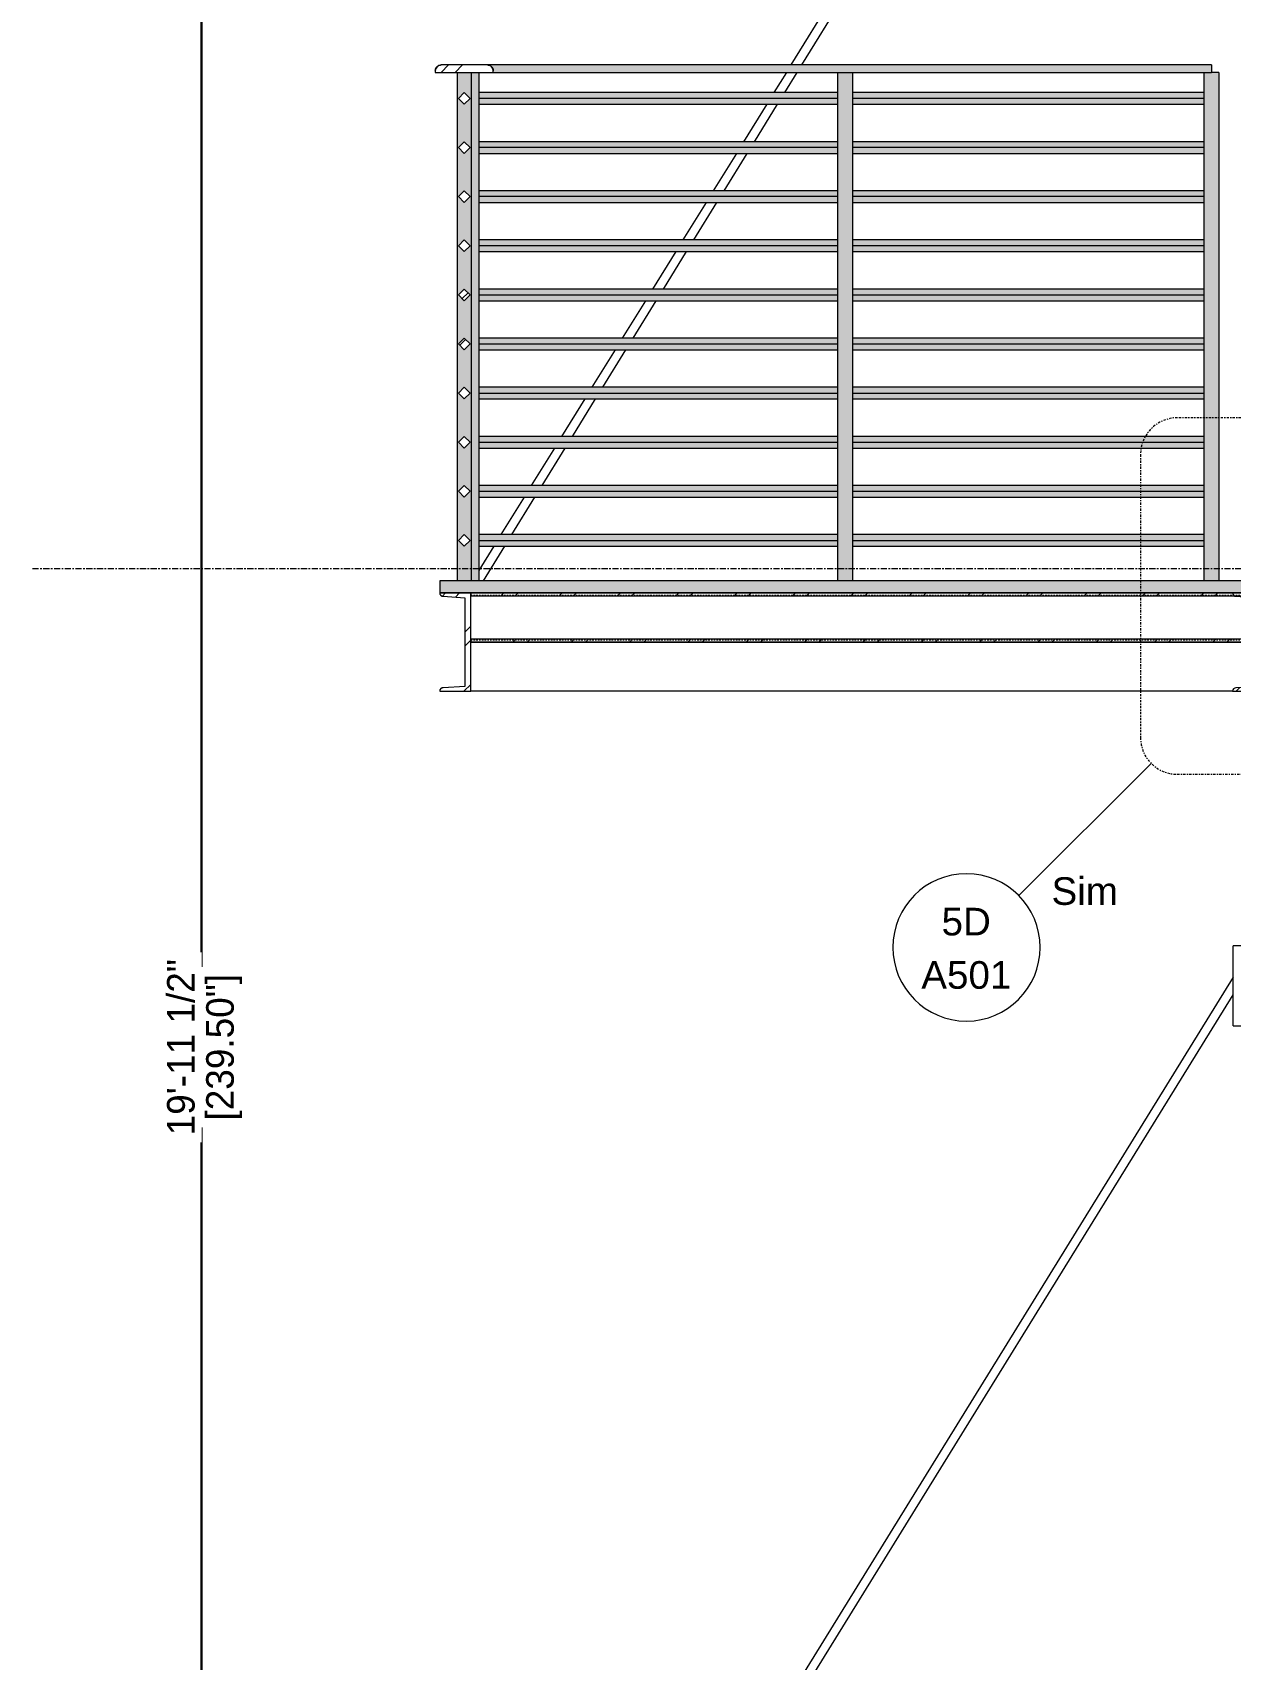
# Model space of a CAD drawing. Header units: inches. Extents: x -3960 to -3352, y -190 to 443.
# Drawn here: x -3959.5 to -3861.9, y 179.1 to 311.6 of the extents above; entities that cross this region are included whole.
import ezdxf

# ---------------------------------------------------------------- set-up
doc = ezdxf.new("R2010")
doc.units = ezdxf.units.IN
doc.header["$MEASUREMENT"] = 0
for name, pattern in [('Dash Dot 3_16_', [0.3125, 0.1875, -0.0625, 0, -0.0625]), ('Grid Line 1_2_', [0.875, 0.5, -0.125, 0.125, -0.125]), ('Hidden 1_8__2_', [0.1875, 0.125, -0.0625])]:
    doc.linetypes.add(name, pattern=pattern)
for name, color, linetype, lineweight in [('A-ANNO-DIMS-1', 211, 'Continuous', 30), ('A-ANNO-SYMB', 150, 'Continuous', 9), ('A-ANNO-SYMB-1', 150, 'Dash Dot 3_16_', 9), ('A-FLOR-4', 13, 'Continuous', 18), ('A-FLOR-6', 192, 'Continuous', 9), ('A-FLOR-HRAL', 11, 'Continuous', 9), ('A-FLOR-HRAL-1', 55, 'Continuous', 9), ('A-FLOR-HRAL-2', 254, 'Continuous', 9), ('A-FLOR-LEVL-1', 51, 'Grid Line 1_2_', 9), ('A-WALL-1', 55, 'Continuous', 9), ('A-WALL-6', 113, 'Continuous', 9), ('A-WALL-PATT-2', 45, 'Continuous', 9), ('S-BEAM', 12, 'Continuous', 9), ('S-BEAM-3', 45, 'Continuous', 9), ('S-BEAM-4', 55, 'Continuous', 9), ('S-BEAM-5', 55, 'Hidden 1_8__2_', 9)]:
    doc.layers.add(name, color=color, linetype=linetype, lineweight=lineweight)
doc.styles.add('Arial', font='arial.ttf', dxfattribs={"height": 2.25})
doc.styles.add('Century Gothic', font='ufonts.com_century-gothic.ttf', dxfattribs={"height": 2.25})
doc.dimstyles.new('OD__1_16__Tol__', dxfattribs={"dimscale": 12, "dimtxt": 2.349379, "dimasz": 0.25, "dimexe": 0.1875, "dimexo": 0.125, "dimgap": 0.03125, "dimtad": 1, "dimdec": 4, "dimrnd": 0.0625, "dimzin": 3, "dimdsep": 46, "dimlunit": 4, "dimtxsty": 'Century Gothic', "dimblk1": 'OBLIQUE', "dimblk2": 'OBLIQUE', "dimsah": 1, "dimcen": 0.09, "dimdle": 0.1875, "dimazin": 0, "dimtfac": 1, "dimtdec": 4, "dimtix": 1, "dimtmove": 0, "dimatfit": 3, "dimfxl": 1, "dimtvp": 1, "dimtfill": 1, "dimfrac": 2, "dimtolj": 1, "dimtzin": 0, "dimlwd": 30, "dimlwe": 30, "dimarcsym": 2})
pattern_1 = [(45, (-3769.654, 146.633), (-2.37588, 2.37588), []), (45, (-3769.654, 150.233), (-2.37588, 2.37588), [])]

# ---------------------------------------------------------------- blocks, each defined once
blk = doc.blocks.new('Railing - Baluster_01-2700443-WALL SECTION - RAMP - NORTH WALL')
at = {"layer": 'A-FLOR-HRAL-2'}
blk.add_hatch(color=256, dxfattribs=at).paths.add_polyline_path([(-3862.88, 267), (-3862.88, 308.4), (-3864.06, 308.4), (-3864.06, 267)], flags=0)
at = {"layer": 'A-FLOR-HRAL-1'}
for p, q in [((-3864.06, 267), (-3864.06, 308.4)), ((-3862.88, 308.4), (-3863.47, 308.4)), ((-3862.88, 308.4), (-3862.88, 267))]:
    blk.add_line(p, q, dxfattribs=at)
blk = doc.blocks.new('Railing - Baluster_01-V13-WALL SECTION - RAMP - NORTH WALL')
at = {"layer": 'A-FLOR-HRAL-2'}
blk.add_hatch(color=256, dxfattribs=at).paths.add_polyline_path([(-3923.18, 267), (-3923.18, 308.4), (-3923.77, 308.4), (-3923.77, 267), (-3923.24, 267)], flags=0)
at = {"layer": 'A-FLOR-HRAL-1'}
blk.add_line((-3923.18, 308.4), (-3923.18, 267), dxfattribs=at)
blk = doc.blocks.new('Railing - Baluster_01-V14-WALL SECTION - RAMP - NORTH WALL')
at = {"layer": 'A-FLOR-HRAL-2'}
blk.add_hatch(color=256, dxfattribs=at).paths.add_polyline_path([(-3892.74, 267), (-3892.74, 308.4), (-3893.92, 308.4), (-3893.92, 267)], flags=0)
at = {"layer": 'A-FLOR-HRAL-1'}
for p, q in [((-3893.92, 267), (-3893.92, 308.4)), ((-3892.74, 308.4), (-3892.74, 267))]:
    blk.add_line(p, q, dxfattribs=at)
blk = doc.blocks.new('Railing - Baluster_01-V15-WALL SECTION - RAMP - NORTH WALL')
at = {"layer": 'A-FLOR-HRAL-2'}
h = blk.add_hatch(color=256, dxfattribs=at)
h.paths.add_polyline_path([(-3924.95, 267), (-3923.77, 267), (-3923.77, 308.4), (-3924.95, 308.4), (-3924.95, 267.16)], flags=0)
h.paths.add_polyline_path([(-3924.36, 269.8), (-3924.83, 270.28), (-3924.36, 270.75), (-3923.89, 270.28), (-3924.19, 269.97)], flags=0)
h.paths.add_polyline_path([(-3924.36, 273.8), (-3924.83, 274.28), (-3924.36, 274.75), (-3923.89, 274.28), (-3924.19, 273.97)], flags=0)
h.paths.add_polyline_path([(-3924.36, 277.8), (-3924.83, 278.28), (-3924.36, 278.75), (-3923.89, 278.28), (-3924.19, 277.97)], flags=0)
h.paths.add_polyline_path([(-3924.36, 281.8), (-3924.83, 282.28), (-3924.36, 282.75), (-3923.89, 282.28), (-3924.19, 281.97)], flags=0)
h.paths.add_polyline_path([(-3924.36, 285.8), (-3924.83, 286.28), (-3924.36, 286.75), (-3923.89, 286.28), (-3924.19, 285.97)], flags=0)
h.paths.add_polyline_path([(-3924.36, 289.8), (-3924.83, 290.28), (-3924.36, 290.75), (-3923.89, 290.28), (-3924.19, 289.97)], flags=0)
h.paths.add_polyline_path([(-3924.36, 293.8), (-3924.83, 294.28), (-3924.36, 294.75), (-3923.89, 294.28), (-3924.19, 293.97)], flags=0)
h.paths.add_polyline_path([(-3924.36, 297.8), (-3924.83, 298.28), (-3924.36, 298.75), (-3923.89, 298.28), (-3924.19, 297.97)], flags=0)
h.paths.add_polyline_path([(-3924.36, 301.8), (-3924.83, 302.28), (-3924.36, 302.75), (-3923.89, 302.28), (-3924.19, 301.97)], flags=0)
h.paths.add_polyline_path([(-3924.36, 305.8), (-3924.83, 306.28), (-3924.36, 306.75), (-3923.89, 306.28), (-3924.19, 305.97)], flags=0)
at = {"layer": 'A-FLOR-HRAL-1'}
for p, q in [((-3924.95, 308.4), (-3924.95, 267)), ((-3923.77, 267), (-3923.77, 308.4))]:
    blk.add_line(p, q, dxfattribs=at)
blk = doc.blocks.new('Railing - Railing-3280392-WALL SECTION - RAMP - NORTH WALL')
at = {"layer": 'A-FLOR-HRAL'}
h = blk.add_hatch(dxfattribs=at)
h.set_pattern_fill('FP_11', color=256, style=0, pattern_type=2)
h.set_pattern_definition(pattern_1)
h.paths.add_polyline_path([(-3923.18, 308.4), (-3922, 308.4), (-3922, 308.53), (-3922.14, 308.86), (-3922.47, 309), (-3926.25, 309), (-3926.59, 308.86), (-3926.72, 308.53), (-3926.72, 308.4), (-3923.77, 308.4)], flags=0)
h = blk.add_hatch(dxfattribs=at)
h.set_pattern_fill('FP_11', color=256, style=0, pattern_type=2)
h.set_pattern_definition(pattern_1)
h.paths.add_polyline_path([(-3924.36, 289.8), (-3923.89, 290.28), (-3924.36, 290.75), (-3924.83, 290.28)], flags=0)
h = blk.add_hatch(dxfattribs=at)
h.set_pattern_fill('FP_11', color=256, style=0, pattern_type=2)
h.set_pattern_definition(pattern_1)
h.paths.add_polyline_path([(-3924.36, 285.8), (-3923.89, 286.28), (-3924.36, 286.75), (-3924.83, 286.28)], flags=0)
at = {"layer": 'A-FLOR-HRAL-2'}
for points in [[(-3897.38, 308.53), (-3863.47, 308.53), (-3863.47, 309), (-3922.47, 309), (-3922.35, 308.98), (-3922.24, 308.94), (-3922.14, 308.86), (-3922.06, 308.76), (-3922.02, 308.65), (-3922, 308.53), (-3897.42, 308.53)], [(-3864.06, 308.4), (-3863.47, 308.4), (-3863.47, 308.53), (-3922, 308.53), (-3922, 308.4), (-3868.29, 308.4)]]:
    blk.add_hatch(color=256, dxfattribs=at).paths.add_polyline_path(points, flags=0)
h = blk.add_hatch(color=256, dxfattribs=at)
h.paths.add_polyline_path([(-3923.18, 306.28), (-3893.92, 306.28), (-3893.92, 306.75), (-3923.18, 306.75)], flags=0)
h.paths.add_polyline_path([(-3864.06, 306.28), (-3864.06, 306.75), (-3892.74, 306.75), (-3892.74, 306.28), (-3868.29, 306.28)], flags=0)
h = blk.add_hatch(color=256, dxfattribs=at)
h.paths.add_polyline_path([(-3892.74, 305.8), (-3864.06, 305.8), (-3864.06, 306.28), (-3892.74, 306.28)], flags=0)
h.paths.add_polyline_path([(-3901.82, 305.8), (-3893.92, 305.8), (-3893.92, 306.28), (-3923.18, 306.28), (-3923.18, 305.8)], flags=0)
h = blk.add_hatch(color=256, dxfattribs=at)
h.paths.add_polyline_path([(-3892.74, 302.28), (-3864.06, 302.28), (-3864.06, 302.75), (-3892.74, 302.75)], flags=0)
h.paths.add_polyline_path([(-3901.9, 302.28), (-3893.92, 302.28), (-3893.92, 302.75), (-3923.18, 302.75), (-3923.18, 302.28)], flags=0)
h = blk.add_hatch(color=256, dxfattribs=at)
h.paths.add_polyline_path([(-3868.29, 301.8), (-3864.06, 301.8), (-3864.06, 302.28), (-3892.74, 302.28), (-3892.74, 301.8)], flags=0)
h.paths.add_polyline_path([(-3902.19, 301.8), (-3893.92, 301.8), (-3893.92, 302.28), (-3923.18, 302.28), (-3923.18, 301.8)], flags=0)
h = blk.add_hatch(color=256, dxfattribs=at)
h.paths.add_polyline_path([(-3903.5, 298.28), (-3893.92, 298.28), (-3893.92, 298.75), (-3923.18, 298.75), (-3923.18, 298.28), (-3903.52, 298.28)], flags=0)
h.paths.add_polyline_path([(-3864.06, 298.28), (-3864.06, 298.75), (-3892.74, 298.75), (-3892.74, 298.28), (-3868.29, 298.28)], flags=0)
h = blk.add_hatch(color=256, dxfattribs=at)
h.paths.add_polyline_path([(-3868.29, 297.8), (-3864.06, 297.8), (-3864.06, 298.28), (-3892.74, 298.28), (-3892.74, 297.8)], flags=0)
h.paths.add_polyline_path([(-3923.18, 297.8), (-3893.92, 297.8), (-3893.92, 298.28), (-3923.18, 298.28)], flags=0)
h = blk.add_hatch(color=256, dxfattribs=at)
h.paths.add_polyline_path([(-3905.97, 294.28), (-3893.92, 294.28), (-3893.92, 294.75), (-3923.18, 294.75), (-3923.18, 294.28), (-3905.98, 294.28)], flags=0)
h.paths.add_polyline_path([(-3864.06, 294.28), (-3864.06, 294.75), (-3892.74, 294.75), (-3892.74, 294.28), (-3868.29, 294.28)], flags=0)
h = blk.add_hatch(color=256, dxfattribs=at)
h.paths.add_polyline_path([(-3864.06, 293.8), (-3864.06, 294.28), (-3892.74, 294.28), (-3892.74, 293.8), (-3868.29, 293.8)], flags=0)
h.paths.add_polyline_path([(-3907.13, 293.8), (-3893.92, 293.8), (-3893.92, 294.28), (-3923.18, 294.28), (-3923.18, 293.8)], flags=0)
h = blk.add_hatch(color=256, dxfattribs=at)
h.paths.add_polyline_path([(-3868.29, 290.28), (-3864.06, 290.28), (-3864.06, 290.75), (-3892.74, 290.75), (-3892.74, 290.28)], flags=0)
h.paths.add_polyline_path([(-3923.18, 290.28), (-3893.92, 290.28), (-3893.92, 290.75), (-3923.18, 290.75)], flags=0)
h = blk.add_hatch(color=256, dxfattribs=at)
h.paths.add_polyline_path([(-3864.06, 289.8), (-3864.06, 290.28), (-3892.74, 290.28), (-3892.74, 289.8), (-3868.29, 289.8)], flags=0)
h.paths.add_polyline_path([(-3909.6, 289.8), (-3893.92, 289.8), (-3893.92, 290.28), (-3923.18, 290.28), (-3923.18, 289.8)], flags=0)
h = blk.add_hatch(color=256, dxfattribs=at)
h.paths.add_polyline_path([(-3868.29, 286.28), (-3864.06, 286.28), (-3864.06, 286.75), (-3892.74, 286.75), (-3892.74, 286.28)], flags=0)
h.paths.add_polyline_path([(-3923.18, 286.28), (-3893.92, 286.28), (-3893.92, 286.75), (-3923.18, 286.75)], flags=0)
h = blk.add_hatch(color=256, dxfattribs=at)
h.paths.add_polyline_path([(-3864.06, 285.8), (-3864.06, 286.28), (-3892.74, 286.28), (-3892.74, 285.8), (-3868.29, 285.8)], flags=0)
h.paths.add_polyline_path([(-3912.07, 285.8), (-3893.92, 285.8), (-3893.92, 286.28), (-3923.18, 286.28), (-3923.18, 285.8)], flags=0)
h = blk.add_hatch(color=256, dxfattribs=at)
h.paths.add_polyline_path([(-3913.38, 282.28), (-3893.92, 282.28), (-3893.92, 282.75), (-3923.18, 282.75), (-3923.18, 282.28), (-3913.39, 282.28)], flags=0)
h.paths.add_polyline_path([(-3864.06, 282.28), (-3864.06, 282.75), (-3892.74, 282.75), (-3892.74, 282.28), (-3868.29, 282.28)], flags=0)
h = blk.add_hatch(color=256, dxfattribs=at)
h.paths.add_polyline_path([(-3913.68, 281.8), (-3893.92, 281.8), (-3893.92, 282.28), (-3923.18, 282.28), (-3923.18, 281.8), (-3913.68, 281.8)], flags=0)
h.paths.add_polyline_path([(-3864.06, 281.8), (-3864.06, 282.28), (-3892.74, 282.28), (-3892.74, 281.8), (-3868.29, 281.8)], flags=0)
h = blk.add_hatch(color=256, dxfattribs=at)
h.paths.add_polyline_path([(-3868.29, 278.28), (-3864.06, 278.28), (-3864.06, 278.75), (-3892.74, 278.75), (-3892.74, 278.28)], flags=0)
h.paths.add_polyline_path([(-3923.18, 278.28), (-3893.92, 278.28), (-3893.92, 278.75), (-3923.18, 278.75)], flags=0)
h = blk.add_hatch(color=256, dxfattribs=at)
h.paths.add_polyline_path([(-3864.06, 277.8), (-3864.06, 278.28), (-3892.74, 278.28), (-3892.74, 277.8), (-3868.29, 277.8)], flags=0)
h.paths.add_polyline_path([(-3917.01, 277.8), (-3893.92, 277.8), (-3893.92, 278.28), (-3923.18, 278.28), (-3923.18, 277.8)], flags=0)
h = blk.add_hatch(color=256, dxfattribs=at)
h.paths.add_polyline_path([(-3868.29, 274.28), (-3864.06, 274.28), (-3864.06, 274.75), (-3892.74, 274.75), (-3892.74, 274.28)], flags=0)
h.paths.add_polyline_path([(-3919.19, 274.28), (-3893.92, 274.28), (-3893.92, 274.75), (-3923.18, 274.75), (-3923.18, 274.28)], flags=0)
h = blk.add_hatch(color=256, dxfattribs=at)
h.paths.add_polyline_path([(-3864.06, 273.8), (-3864.06, 274.28), (-3892.74, 274.28), (-3892.74, 273.8), (-3868.29, 273.8)], flags=0)
h.paths.add_polyline_path([(-3923.18, 273.8), (-3893.92, 273.8), (-3893.92, 274.28), (-3923.18, 274.28)], flags=0)
h = blk.add_hatch(color=256, dxfattribs=at)
h.paths.add_polyline_path([(-3868.29, 270.28), (-3864.06, 270.28), (-3864.06, 270.75), (-3892.74, 270.75), (-3892.74, 270.28)], flags=0)
h.paths.add_polyline_path([(-3923.18, 270.28), (-3893.92, 270.28), (-3893.92, 270.75), (-3923.18, 270.75)], flags=0)
h = blk.add_hatch(color=256, dxfattribs=at)
h.paths.add_polyline_path([(-3864.06, 269.8), (-3864.06, 270.28), (-3892.74, 270.28), (-3892.74, 269.8), (-3868.29, 269.8)], flags=0)
h.paths.add_polyline_path([(-3921.95, 269.8), (-3893.92, 269.8), (-3893.92, 270.28), (-3923.18, 270.28), (-3923.18, 269.8)], flags=0)
at = {"layer": 'A-FLOR-HRAL'}
for p, q in [((-3922.47, 309), (-3926.25, 309)), ((-3926.72, 308.53), (-3926.72, 308.4)), ((-3926.72, 308.4), (-3922, 308.4)), ((-3922, 308.4), (-3922, 308.53)), ((-3924.36, 306.75), (-3924.83, 306.28)), ((-3924.83, 306.28), (-3924.36, 305.8)), ((-3923.89, 306.28), (-3924.36, 306.75)), ((-3924.36, 305.8), (-3923.89, 306.28)), ((-3924.36, 302.75), (-3924.83, 302.28)), ((-3924.83, 302.28), (-3924.36, 301.8)), ((-3923.89, 302.28), (-3924.36, 302.75)), ((-3924.36, 301.8), (-3923.89, 302.28)), ((-3924.36, 298.75), (-3924.83, 298.28)), ((-3924.83, 298.28), (-3924.36, 297.8)), ((-3923.89, 298.28), (-3924.36, 298.75)), ((-3924.36, 297.8), (-3923.89, 298.28)), ((-3924.36, 294.75), (-3924.83, 294.28)), ((-3924.83, 294.28), (-3924.36, 293.8)), ((-3923.89, 294.28), (-3924.36, 294.75)), ((-3924.36, 293.8), (-3923.89, 294.28)), ((-3924.36, 290.75), (-3924.83, 290.28)), ((-3924.83, 290.28), (-3924.36, 289.8)), ((-3923.89, 290.28), (-3924.36, 290.75)), ((-3924.36, 289.8), (-3923.89, 290.28)), ((-3924.36, 286.75), (-3924.83, 286.28)), ((-3924.83, 286.28), (-3924.36, 285.8)), ((-3923.89, 286.28), (-3924.36, 286.75)), ((-3924.36, 285.8), (-3923.89, 286.28)), ((-3924.36, 282.75), (-3924.83, 282.28)), ((-3924.83, 282.28), (-3924.36, 281.8)), ((-3923.89, 282.28), (-3924.36, 282.75)), ((-3924.36, 281.8), (-3923.89, 282.28)), ((-3924.36, 278.75), (-3924.83, 278.28)), ((-3924.83, 278.28), (-3924.36, 277.8)), ((-3923.89, 278.28), (-3924.36, 278.75)), ((-3924.36, 277.8), (-3923.89, 278.28)), ((-3924.36, 274.75), (-3924.83, 274.28)), ((-3923.89, 274.28), (-3924.36, 274.75)), ((-3924.83, 274.28), (-3924.36, 273.8)), ((-3924.36, 273.8), (-3923.89, 274.28)), ((-3924.36, 270.75), (-3924.83, 270.28)), ((-3923.89, 270.28), (-3924.36, 270.75)), ((-3924.83, 270.28), (-3924.36, 269.8)), ((-3924.36, 269.8), (-3923.89, 270.28))]:
    blk.add_line(p, q, dxfattribs=at)
for centre, start, end in [((-3926.25, 308.53), 90, 180), ((-3922.47, 308.53), 0, 90)]:
    blk.add_arc(centre, 0.472, start, end, dxfattribs=at)
at = {"layer": 'A-FLOR-HRAL-1'}
for p, q in [((-3863.47, 309), (-3922.47, 309)), ((-3863.47, 309), (-3863.47, 308.53)), ((-3922, 308.4), (-3863.47, 308.4)), ((-3863.47, 308.53), (-3863.47, 308.4)), ((-3893.92, 306.75), (-3923.18, 306.75)), ((-3893.92, 306.28), (-3923.18, 306.28)), ((-3864.06, 306.75), (-3892.74, 306.75)), ((-3864.06, 306.28), (-3892.74, 306.28)), ((-3923.18, 305.8), (-3893.92, 305.8)), ((-3892.74, 305.8), (-3864.06, 305.8)), ((-3893.92, 302.75), (-3923.18, 302.75)), ((-3893.92, 302.28), (-3923.18, 302.28)), ((-3864.06, 302.75), (-3892.74, 302.75)), ((-3864.06, 302.28), (-3892.74, 302.28)), ((-3923.18, 301.8), (-3893.92, 301.8)), ((-3892.74, 301.8), (-3864.06, 301.8)), ((-3893.92, 298.75), (-3923.18, 298.75)), ((-3893.92, 298.28), (-3923.18, 298.28)), ((-3864.06, 298.75), (-3892.74, 298.75)), ((-3864.06, 298.28), (-3892.74, 298.28)), ((-3923.18, 297.8), (-3893.92, 297.8)), ((-3892.74, 297.8), (-3864.06, 297.8)), ((-3893.92, 294.75), (-3923.18, 294.75)), ((-3893.92, 294.28), (-3923.18, 294.28)), ((-3864.06, 294.75), (-3892.74, 294.75)), ((-3864.06, 294.28), (-3892.74, 294.28)), ((-3923.18, 293.8), (-3893.92, 293.8)), ((-3892.74, 293.8), (-3864.06, 293.8)), ((-3893.92, 290.75), (-3923.18, 290.75)), ((-3923.18, 290.28), (-3893.92, 290.28)), ((-3864.06, 290.75), (-3892.74, 290.75)), ((-3892.74, 290.28), (-3864.06, 290.28)), ((-3923.18, 289.8), (-3893.92, 289.8)), ((-3892.74, 289.8), (-3864.06, 289.8)), ((-3893.92, 286.75), (-3923.18, 286.75)), ((-3923.18, 286.28), (-3893.92, 286.28)), ((-3864.06, 286.75), (-3892.74, 286.75)), ((-3892.74, 286.28), (-3864.06, 286.28)), ((-3923.18, 285.8), (-3893.92, 285.8)), ((-3892.74, 285.8), (-3864.06, 285.8)), ((-3893.92, 282.75), (-3923.18, 282.75)), ((-3923.18, 282.28), (-3893.92, 282.28)), ((-3864.06, 282.75), (-3892.74, 282.75)), ((-3892.74, 282.28), (-3864.06, 282.28)), ((-3923.18, 281.8), (-3893.92, 281.8)), ((-3892.74, 281.8), (-3864.06, 281.8)), ((-3893.92, 278.75), (-3923.18, 278.75)), ((-3923.18, 278.28), (-3893.92, 278.28)), ((-3864.06, 278.75), (-3892.74, 278.75)), ((-3892.74, 278.28), (-3864.06, 278.28)), ((-3923.18, 277.8), (-3893.92, 277.8)), ((-3892.74, 277.8), (-3864.06, 277.8)), ((-3893.92, 274.75), (-3923.18, 274.75)), ((-3864.06, 274.75), (-3892.74, 274.75)), ((-3923.18, 274.28), (-3893.92, 274.28)), ((-3923.18, 273.8), (-3893.92, 273.8)), ((-3892.74, 274.28), (-3864.06, 274.28)), ((-3892.74, 273.8), (-3864.06, 273.8)), ((-3893.92, 270.75), (-3923.18, 270.75)), ((-3864.06, 270.75), (-3892.74, 270.75)), ((-3923.18, 270.28), (-3893.92, 270.28)), ((-3923.18, 269.8), (-3893.92, 269.8)), ((-3892.74, 270.28), (-3864.06, 270.28)), ((-3892.74, 269.8), (-3864.06, 269.8))]:
    blk.add_line(p, q, dxfattribs=at)
for points, knots in [([(-3926.72, 308.53), (-3926.72, 308.57), (-3926.72, 308.63), (-3926.69, 308.71), (-3926.66, 308.76), (-3926.63, 308.81), (-3926.61, 308.84), (-3926.58, 308.87), (-3926.54, 308.9), (-3926.5, 308.93), (-3926.46, 308.95), (-3926.42, 308.97), (-3926.35, 308.99), (-3926.29, 309), (-3926.25, 309)], [0, 0, 0, 0, 0.166667, 0.25, 0.333333, 0.416667, 0.458333, 0.5, 0.583333, 0.666667, 0.708333, 0.75, 0.833333, 1, 1, 1, 1]), ([(-3922.47, 309), (-3922.43, 309), (-3922.37, 308.99), (-3922.29, 308.97), (-3922.24, 308.94), (-3922.21, 308.92), (-3922.18, 308.9), (-3922.14, 308.87), (-3922.12, 308.84), (-3922.09, 308.81), (-3922.06, 308.76), (-3922.03, 308.71), (-3922.01, 308.63), (-3922, 308.57), (-3922, 308.53)], [0, 0, 0, 0, 0.166667, 0.25, 0.333333, 0.375, 0.416667, 0.5, 0.541667, 0.583333, 0.666667, 0.75, 0.833333, 1, 1, 1, 1])]:
    blk.add_open_spline(points, degree=3, knots=knots, dxfattribs=at)
for name in ['Railing - Baluster_01-V15-WALL SECTION - RAMP - NORTH WALL', 'Railing - Baluster_01-V13-WALL SECTION - RAMP - NORTH WALL', 'Railing - Baluster_01-V14-WALL SECTION - RAMP - NORTH WALL', 'Railing - Baluster_01-2700443-WALL SECTION - RAMP - NORTH WALL']:
    blk.add_blockref(name, (0, 0))
blk = doc.blocks.new('Walls 6 - Walls 1-3280336-WALL SECTION - RAMP - NORTH WALL')
at = {"layer": 'S-BEAM-4'}
for p, q in [((-3860.22, 369.25), (-3862.1, 369.25)), ((-3862.1, 366), (-3862.1, 369.25)), ((-3862.1, 366.71), (-3897.75, 309)), ((-3862.1, 362.75), (-3862.1, 366)), ((-3896.86, 309), (-3862.1, 365.28)), ((-3862.1, 362.75), (-3860.22, 362.75)), ((-3898.11, 308.4), (-3899.13, 306.75)), ((-3898.25, 306.75), (-3897.23, 308.4)), ((-3899.72, 305.8), (-3901.61, 302.75)), ((-3900.72, 302.75), (-3898.84, 305.8)), ((-3902.19, 301.8), (-3904.08, 298.75)), ((-3903.19, 298.75), (-3901.31, 301.8)), ((-3904.66, 297.8), (-3906.55, 294.75)), ((-3905.66, 294.75), (-3903.78, 297.8)), ((-3907.13, 293.8), (-3909.02, 290.75)), ((-3908.14, 290.75), (-3906.25, 293.8)), ((-3909.6, 289.8), (-3911.49, 286.75)), ((-3910.61, 286.75), (-3908.72, 289.8)), ((-3912.07, 285.8), (-3913.96, 282.75)), ((-3913.08, 282.75), (-3911.19, 285.8)), ((-3914.54, 281.8), (-3916.43, 278.75)), ((-3915.55, 278.75), (-3913.66, 281.8)), ((-3917.01, 277.8), (-3918.9, 274.75)), ((-3918.02, 274.75), (-3916.13, 277.8)), ((-3919.48, 273.8), (-3921.37, 270.75)), ((-3920.49, 270.75), (-3918.6, 273.8)), ((-3921.95, 269.8), (-3923.18, 267.82)), ((-3922.8, 267), (-3921.07, 269.8))]:
    blk.add_line(p, q, dxfattribs=at)
blk = doc.blocks.new('Walls 10 - Walls 3-3280360-WALL SECTION - RAMP - NORTH WALL')
at = {"layer": 'A-WALL-PATT-2'}
h = blk.add_hatch(dxfattribs=at)
h.set_pattern_fill('FP_11', color=256, style=0, pattern_type=2)
h.set_pattern_definition(pattern_1)
h.paths.add_polyline_path([(-3926.36, 258), (-3923.83, 258), (-3923.83, 266), (-3926.36, 266), (-3926.28, 265.81), (-3926.09, 265.73), (-3924.32, 265.61), (-3924.32, 258.39), (-3926.09, 258.27), (-3926.28, 258.19)], flags=0)
h = blk.add_hatch(dxfattribs=at)
h.set_pattern_fill('FP_11', color=256, style=0, pattern_type=2)
h.set_pattern_definition(pattern_1)
h.paths.add_polyline_path([(-3861.75, 258), (-3860.22, 258), (-3860.22, 258.36), (-3861.48, 258.27), (-3861.68, 258.19)], flags=0)
h.paths.add_polyline_path([(-3860.22, 265.64), (-3860.22, 265.76), (-3861.55, 265.76), (-3861.48, 265.73)], flags=0)
h.paths.add_polyline_path([(-3861.73, 265.98), (-3860.22, 265.98), (-3860.22, 266), (-3861.75, 265.99), (-3861.75, 265.98)], flags=0)
at = {"layer": 'A-WALL-1'}
blk.add_line((-3861.75, 258), (-3923.83, 258), dxfattribs=at)
for points, knots in [([(-3926.36, 266), (-3926.36, 265.98), (-3926.36, 265.94), (-3926.34, 265.9), (-3926.33, 265.86), (-3926.31, 265.84), (-3926.29, 265.82), (-3926.28, 265.8), (-3926.26, 265.79), (-3926.24, 265.77), (-3926.22, 265.76), (-3926.19, 265.75), (-3926.15, 265.73), (-3926.11, 265.73), (-3926.09, 265.73)], [-1, -1, -1, -1, -0.833333, -0.75, -0.666667, -0.583333, -0.541667, -0.5, -0.416667, -0.375, -0.333333, -0.25, -0.166667, 0, 0, 0, 0]), ([(-3926.09, 258.27), (-3926.11, 258.27), (-3926.15, 258.27), (-3926.19, 258.25), (-3926.22, 258.24), (-3926.24, 258.23), (-3926.26, 258.21), (-3926.28, 258.2), (-3926.29, 258.18), (-3926.31, 258.16), (-3926.33, 258.14), (-3926.34, 258.1), (-3926.36, 258.06), (-3926.36, 258.02), (-3926.36, 258)], [-1, -1, -1, -1, -0.833333, -0.75, -0.666667, -0.625, -0.583333, -0.5, -0.458333, -0.416667, -0.333333, -0.25, -0.166667, 0, 0, 0, 0])]:
    blk.add_open_spline(points, degree=3, knots=knots, dxfattribs=at)
at = {"layer": 'A-WALL-6'}
for p, q in [((-3923.83, 266), (-3926.36, 266)), ((-3926.09, 265.73), (-3924.32, 265.61)), ((-3924.32, 265.61), (-3924.32, 258.39)), ((-3923.83, 258), (-3923.83, 266)), ((-3859.22, 266), (-3861.75, 266)), ((-3861.48, 265.73), (-3859.71, 265.61)), ((-3859.71, 265.61), (-3859.71, 258.39)), ((-3859.22, 258), (-3859.22, 266)), ((-3926.36, 258), (-3923.83, 258)), ((-3924.32, 258.39), (-3926.09, 258.27)), ((-3861.75, 258), (-3859.22, 258)), ((-3859.71, 258.39), (-3861.48, 258.27))]:
    blk.add_line(p, q, dxfattribs=at)
for centre, start, end in [((-3926.09, 266), 180, 270), ((-3861.48, 266), 180, 270), ((-3926.09, 258), 90, 180), ((-3861.48, 258), 90, 180)]:
    blk.add_arc(centre, 0.273, start, end, dxfattribs=at)
blk = doc.blocks.new('CISC HSS Rectangular_CSA G40_21_ - HS102x51x4_8-3284483-WALL SECTION - RAMP - NORTH WALL')
at = {"layer": 'S-BEAM-3'}
h = blk.add_hatch(dxfattribs=at)
h.set_pattern_fill('FP_11', color=256, style=0, pattern_type=2)
h.set_pattern_definition(pattern_1)
h.paths.add_polyline_path([(-3923.83, 262.02), (-3859.97, 262.02), (-3859.97, 262.24), (-3923.83, 262.24), (-3923.83, 262.19)], flags=0)
h.paths.add_polyline_path([(-3918.59, 265.76), (-3859.97, 265.76), (-3859.97, 265.98), (-3923.83, 265.98), (-3923.83, 265.76), (-3922.79, 265.76)], flags=0)
at = {"layer": 'S-BEAM'}
for p, q in [((-3859.72, 265.98), (-3923.83, 265.98)), ((-3923.83, 265.98), (-3923.83, 265.76)), ((-3923.83, 265.76), (-3859.72, 265.76)), ((-3859.72, 265.76), (-3859.72, 265.98)), ((-3859.72, 262.24), (-3923.83, 262.24)), ((-3923.83, 262.24), (-3923.83, 262.02)), ((-3923.83, 262.02), (-3859.72, 262.02)), ((-3859.72, 262.02), (-3859.72, 262.24))]:
    blk.add_line(p, q, dxfattribs=at)
at = {"layer": 'S-BEAM-4'}
for p, q in [((-3859.72, 266), (-3923.83, 266)), ((-3923.83, 265.99), (-3923.83, 266)), ((-3923.83, 262), (-3923.83, 262.01)), ((-3923.83, 262), (-3859.72, 262))]:
    blk.add_line(p, q, dxfattribs=at)
at = {"layer": 'S-BEAM-5'}
for p, q in [((-3923.83, 265.81), (-3859.72, 265.81)), ((-3923.83, 262.19), (-3859.72, 262.19))]:
    blk.add_line(p, q, dxfattribs=at)
blk = doc.blocks.new('Walls 81 - Walls 1-3288223-WALL SECTION - RAMP - NORTH WALL')
at = {"layer": 'S-BEAM-4'}
for p, q in [((-3860.22, 237.25), (-3861.72, 237.25)), ((-3861.72, 234), (-3861.72, 237.25)), ((-3861.72, 234.71), (-3923.8, 134.18)), ((-3923.16, 133.79), (-3861.72, 233.28)), ((-3861.72, 230.75), (-3861.72, 234)), ((-3861.72, 230.75), (-3860.22, 230.75)), ((-3923.48, 133.99), (-3923.8, 134.18)), ((-3923.16, 133.79), (-3923.48, 133.99))]:
    blk.add_line(p, q, dxfattribs=at)
blk = doc.blocks.new('Section - Callout Head-565430-WALL SECTION - RAMP - NORTH WALL')
at = {"layer": 'A-ANNO-SYMB'}
for start, end in [(0, 180), (180, 0)]:
    blk.add_arc((-3894.72, 395.67), 6, start, end, dxfattribs=at)
at = {"layer": 'A-ANNO-SYMB', "insert": (-3805.75, 397.08), "char_height": 2.25, "width": 3.8632, "attachment_point": 1, "style": 'Century Gothic'}
blk.add_mtext('---', dxfattribs=at)
blk = doc.blocks.new('_Oblique')
at = {"color": 0, "linetype": 'ByBlock', "lineweight": -2}
blk.add_line((-0.5, -0.5), (0.5, 0.5), dxfattribs=at)
blk = doc.blocks.new('DIMBLOCK7-WALL SECTION - RAMP - NORTH WALL')
at = {"layer": 'A-ANNO-DIMS-1', "color": 0, "lineweight": 30, "transparency": 16777216}
for p, q in [((-3945.76, 351), (-3945.76, 107)), ((-3945.14, 348.75), (-3948.01, 348.75)), ((-3873.72, 109.25), (-3948.01, 109.25))]:
    blk.add_line(p, q, dxfattribs=at)
at = {"layer": 'Defpoints', "color": 0, "transparency": 16777216}
for p in [(-3943.64, 348.75), (-3945.76, 109.25), (-3872.22, 109.25)]:
    blk.add_point(p, dxfattribs=at)
at = {"layer": 'A-ANNO-DIMS-1', "color": 0, "lineweight": 30, "transparency": 16777216, "xscale": 3, "yscale": 3, "zscale": 3}
for p, rotation in [((-3945.76, 348.75), 90), ((-3945.76, 109.25), 270)]:
    blk.add_blockref('_Oblique', p, dxfattribs=dict(at, rotation=rotation))
at = {"layer": 'A-ANNO-DIMS-1', "color": 0, "transparency": 16777216, "insert": (-3947.44, 229), "char_height": 2.25, "attachment_point": 5, "rotation": 90, "style": 'Century Gothic', "bg_fill": 3, "box_fill_scale": 1.25, "bg_fill_color": 256, "bg_fill_true_color": 13158600, "bg_fill_transparency": 0}
blk.add_mtext('\\A1;19\'-11 1/2"', dxfattribs=at)
at = {"layer": 'A-ANNO-DIMS-1', "color": 0, "transparency": 16777216, "insert": (-3943.93, 229), "char_height": 2.25, "attachment_point": 5, "rotation": 90, "style": 'Century Gothic', "bg_fill": 3, "box_fill_scale": 1.25, "bg_fill_color": 256, "bg_fill_true_color": 13158600, "bg_fill_transparency": 0}
blk.add_mtext('\\A1;[239.50"]', dxfattribs=at)

msp = doc.modelspace()

# ---------------------------------------------------------------- hatches: boundary and pattern name
at = {"layer": 'A-FLOR-4'}
msp.add_hatch(color=256, dxfattribs=at).paths.add_polyline_path([(-3923.48082, 266), (-3859.22374, 266), (-3859.22374, 267), (-3926.36153, 267), (-3926.36153, 266), (-3923.48095, 266)], flags=0)

# ---------------------------------------------------------------- linework, layer by layer
at = {"layer": 'A-ANNO-SYMB'}
msp.add_line((-3868.38412, 252.11149), (-3879.18578, 241.36443), dxfattribs=at)
at = {"layer": 'A-ANNO-SYMB-1'}
for p, q in [((-3851.81298, 280.2671), (-3866.25743, 280.2671)), ((-3869.25743, 277.2671), (-3869.25743, 254.22743)), ((-3866.25743, 251.22743), (-3851.81298, 251.22743))]:
    msp.add_line(p, q, dxfattribs=at)
for centre, start, end in [((-3866.25743, 277.2671), 90, 180), ((-3866.25743, 254.22743), 180, 270)]:
    msp.add_arc(centre, 3, start, end, dxfattribs=at)
at = {"layer": 'A-FLOR-6'}
for p, q in [((-3860.31749, 267), (-3926.36153, 267)), ((-3926.36153, 267), (-3926.36153, 266)), ((-3926.36153, 266), (-3859.22374, 266))]:
    msp.add_line(p, q, dxfattribs=at)
at = {"layer": 'A-FLOR-LEVL-1'}
msp.add_line((-3959.54221, 268), (-3763.3447, 268), dxfattribs=at)

# ---------------------------------------------------------------- block references
at = {"layer": 'A-ANNO-SYMB'}
msp.add_blockref('Section - Callout Head-565430-WALL SECTION - RAMP - NORTH WALL', (11.28079, -158.54009), dxfattribs=at)
at = {"layer": 'A-FLOR-HRAL-1'}
msp.add_blockref('Railing - Railing-3280392-WALL SECTION - RAMP - NORTH WALL', (0, 0), dxfattribs=at)
at = {"layer": 'A-WALL-1'}
msp.add_blockref('Walls 10 - Walls 3-3280360-WALL SECTION - RAMP - NORTH WALL', (0, 0), dxfattribs=at)
at = {"layer": 'S-BEAM-4'}
for name in ['Walls 6 - Walls 1-3280336-WALL SECTION - RAMP - NORTH WALL', 'CISC HSS Rectangular_CSA G40_21_ - HS102x51x4_8-3284483-WALL SECTION - RAMP - NORTH WALL', 'Walls 81 - Walls 1-3288223-WALL SECTION - RAMP - NORTH WALL']:
    msp.add_blockref(name, (0, 0), dxfattribs=at)

# ---------------------------------------------------------------- texts
at = {"layer": 'A-ANNO-SYMB', "char_height": 2.25, "attachment_point": 1, "style": 'Arial'}
for s, insert, width in [('Sim', (-3876.51115, 242.84482), 6.666), ('5D', (-3885.46912, 240.35737), 4.92375), ('A501', (-3887.12266, 236.01131), 8.9385)]:
    msp.add_mtext(s, dxfattribs=dict(at, insert=insert, width=width))

# ---------------------------------------------------------------- next in the draw order: dimensions: what is measured, and where the dimension line sits
at = {"layer": 'A-ANNO-DIMS-1'}
dim = msp.add_linear_dim(base=(-3945.76044, 109.25), p1=(-3943.63912, 348.75), p2=(-3872.22374, 109.25), angle=90, dimstyle='OD__1_16__Tol__', override={"dimpost": '<>\\X', "dimfxl": 249.920802}, dxfattribs=at)
dim.commit()
dim.dimension.update_dxf_attribs({"geometry": 'DIMBLOCK7-WALL SECTION - RAMP - NORTH WALL', "text_midpoint": (-3945.76044, 229)})

doc.saveas('drawing.dxf')
